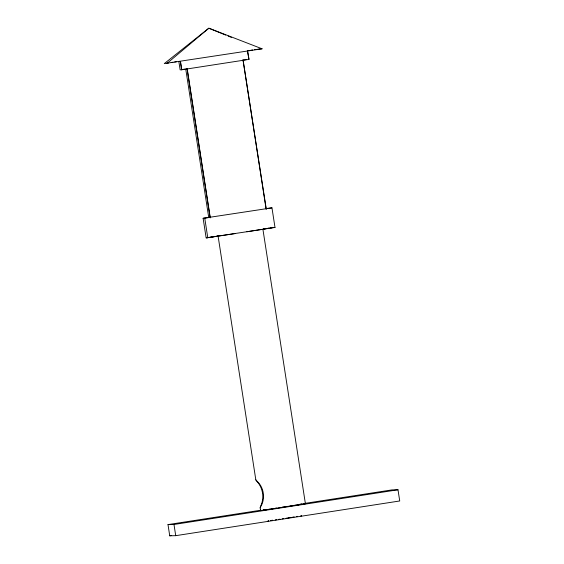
<?xml version="1.0" encoding="UTF-8"?>
<svg xmlns="http://www.w3.org/2000/svg" width="564" height="564" viewBox="0 0 564 564"><rect width="100%" height="100%" fill="white"/><g stroke="black" fill="none" stroke-linecap="round" stroke-linejoin="round"><path stroke-width="0.85" d="M262.979 229.696L305.399 503.715L260.596 510.653L260.159 507.854L260.554 506.359C264.629 498.082 263.078 487.747 256.648 481.106L255.823 479.844L218.042 235.759M260.159 507.854L260.864 506.352C265.588 498.238 263.867 487.43 256.958 481.099L255.823 479.844M166.817 63.563L208.842 28.2L262.091 48.807L164.272 63.619L208.842 28.2L225.748 35.088M218.705 236.034L218.099 236.147L235.28 233.566M260.596 510.653L266.73 509.644M268.386 520.903L267.928 520.988L268.619 520.896M301.077 515.87L301.528 515.785L300.845 515.877M262.295 229.322L246.877 231.769M270.819 520.509L272.532 520.234M267.491 509.525L270.523 509.045M271.277 508.932L273.568 508.573M275.091 508.333L276.621 508.094M291.116 517.456L286.047 518.245M166.873 63.217L168.601 62.942M171.202 62.541L172.936 62.273M174.664 62.005L176.398 61.737M247.42 50.739L249.154 50.471M250.881 50.203L252.616 49.935M254.35 49.66L256.077 49.392M257.811 49.124L262.091 48.807M182.532 69.464L184.936 69.09M242.534 60.172L246.538 59.551M248.985 59.389L247.533 50.993L248.985 59.389L181.629 69.802L180.332 61.398M266.321 208.504L271.961 207.848L274.999 227.454L206.149 237.902L203.118 218.289L210.21 217.394M203.118 218.289L271.961 207.848M208.736 237.5L218.212 236.027M263.014 229.09L269.042 228.159M270.769 227.891L272.49 227.623M206.304 237.895L217.5 236.161M263.162 229.09L272.645 227.616M303.446 503.617L392.008 489.897L397.994 489.771L399.728 500.973L175.721 535.673L169.736 535.8L168.001 524.598L260.899 510.209M263.508 509.8L265.242 509.532M299.97 504.153L301.712 503.885M279.095 507.706L280.745 507.452M282.395 507.198L284.89 506.81M286.554 506.557L288.218 506.296M168.001 524.598L173.987 524.471L397.994 489.771M169.736 535.8L171.47 535.532M282.268 518.831L283.727 518.605M289.776 506.056L305.399 503.715M288.648 517.724L290.284 517.47M278.355 519.43L279.998 519.176M292.744 517.096L294.161 516.878M275.295 519.895L276.72 519.684M296.29 516.553L297.672 516.349M271.094 520.53L272.475 520.325M243.084 60.263L266.271 209.096M273.505 227.489L274.999 227.454M228.159 36.068L231.381 37.379M243.021 59.869L266.123 209.117M210.273 217.774L187.227 68.935L185.732 68.97L208.715 217.422M187.022 68.54L210.125 217.789M204.76 218.254L207.799 237.867M173.987 524.471L175.721 535.673M180.48 61.398L178.83 61.434L180.135 69.837L181.777 69.802L180.48 61.398"/></g></svg>
